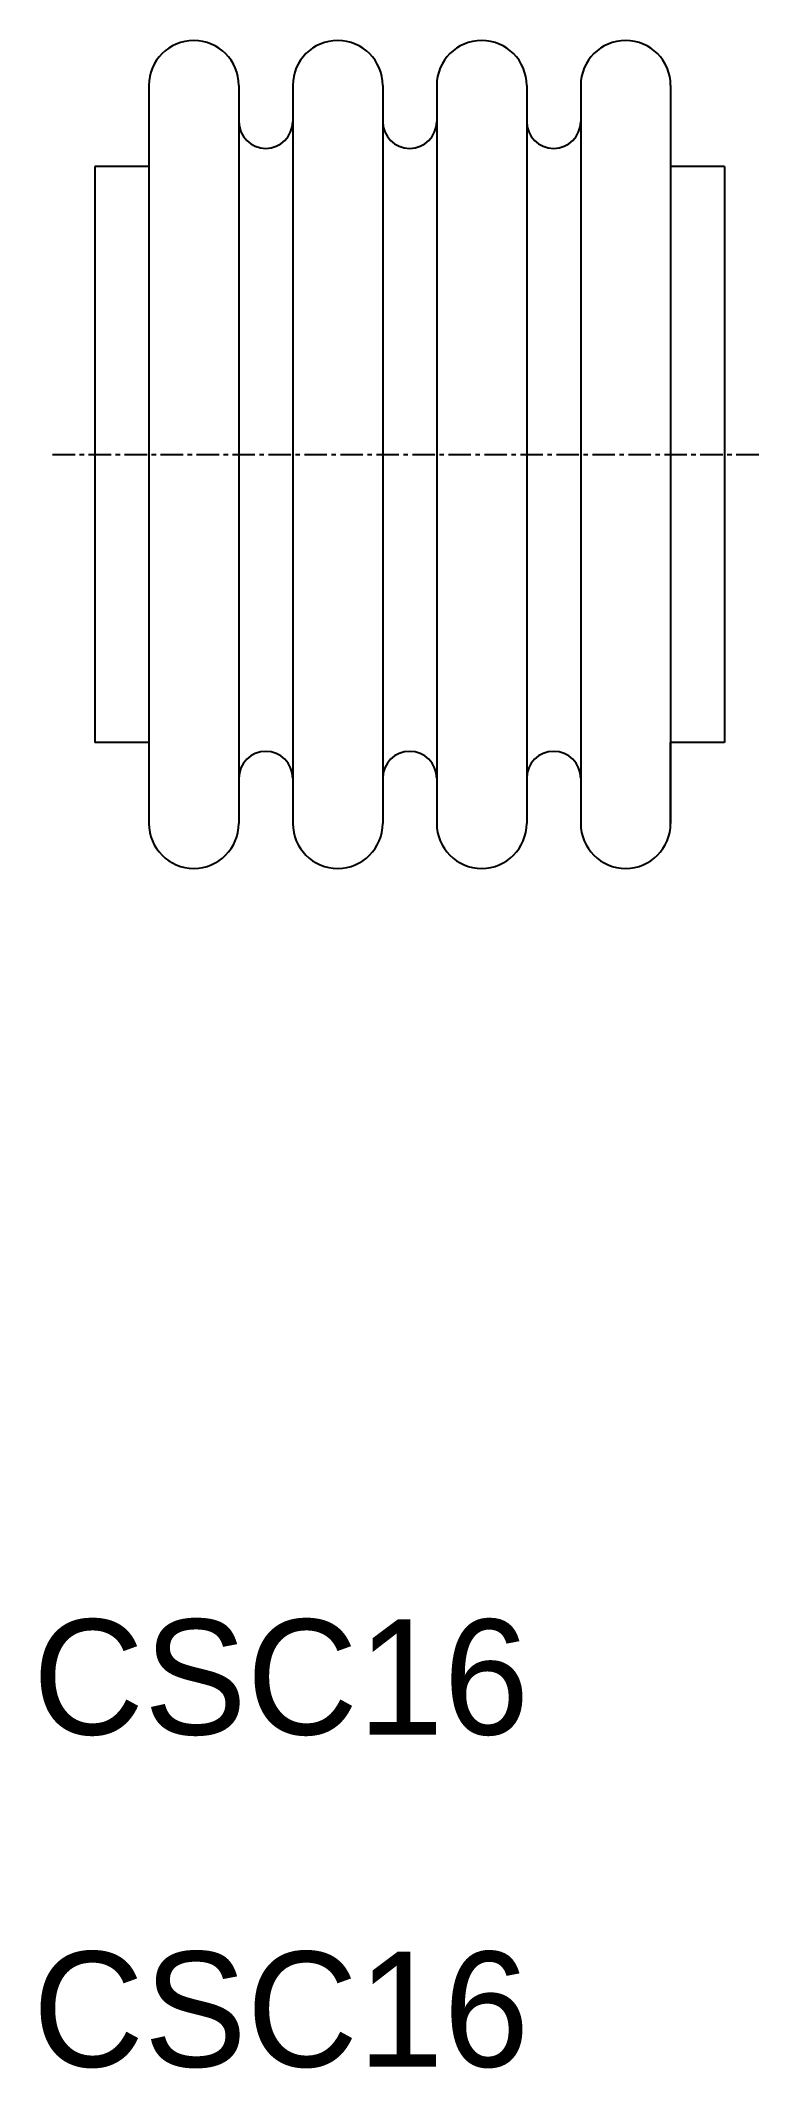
# Model space of a CAD drawing. Extents: x 219 to 259, y 77 to 190.
import ezdxf

# ---------------------------------------------------------------- set-up
doc = ezdxf.new("R2010")
doc.units = 0
doc.linetypes.add('CENTER', pattern=[2, 1.25, -0.25, 0.25, -0.25])
doc.layers.get('0').update_dxf_attribs({"linetype": 'CONTINUOUS'})
doc.layers.add('CENTER', color=1, linetype='CENTER')

msp = doc.modelspace()

# ---------------------------------------------------------------- linework, layer by layer
for p, q in [((224.96, 187.37), (224.96, 146.37)), ((229.96, 187.37), (229.96, 146.37)), ((232.96, 187.37), (232.96, 146.37)), ((237.96, 187.37), (237.96, 146.37)), ((240.96, 187.37), (240.96, 146.37)), ((245.96, 187.37), (245.96, 146.37)), ((248.96, 187.37), (248.96, 146.37)), ((253.96, 187.37), (253.96, 146.37)), ((253.96, 187.37), (253.96, 182.87)), ((221.96, 182.87), (221.96, 150.87)), ((224.96, 182.87), (221.96, 182.87)), ((256.96, 182.87), (253.96, 182.87)), ((256.96, 182.87), (256.96, 150.87)), ((221.96, 174.87), (221.96, 174.87)), ((221.96, 166.87), (221.96, 166.87)), ((224.96, 150.87), (221.96, 150.87)), ((253.96, 146.37), (253.96, 150.87)), ((256.96, 150.87), (253.96, 150.87))]:
    msp.add_line(p, q)
for centre, radius, start, end in [((227.46, 187.37), 2.5, 0, 180), ((235.46, 187.37), 2.5, 0, 180), ((243.46, 187.37), 2.5, 0, 180), ((251.46, 187.37), 2.5, 0, 180), ((231.46, 185.37), 1.5, 180, 0), ((239.46, 185.37), 1.5, 180, 0), ((247.46, 185.37), 1.5, 180, 0), ((231.46, 148.87), 1.5, 0, 180), ((239.46, 148.87), 1.5, 0, 180), ((247.46, 148.87), 1.5, 0, 180), ((227.46, 146.37), 2.5, 180, 0), ((235.46, 146.37), 2.5, 180, 0), ((243.46, 146.37), 2.5, 180, 0), ((251.46, 146.37), 2.5, 180, 0)]:
    msp.add_arc(centre, radius, start, end)
at = {"layer": 'CENTER', "color": 1, "linetype": 'CENTER'}
msp.add_line((219.61, 166.87), (258.95, 166.87), dxfattribs=at)

# ---------------------------------------------------------------- texts
for p in [(218.51, 95.74), (218.51, 77.28)]:
    msp.add_text('CSC16', height=6.4).set_placement(p)

doc.saveas('drawing.dxf')
